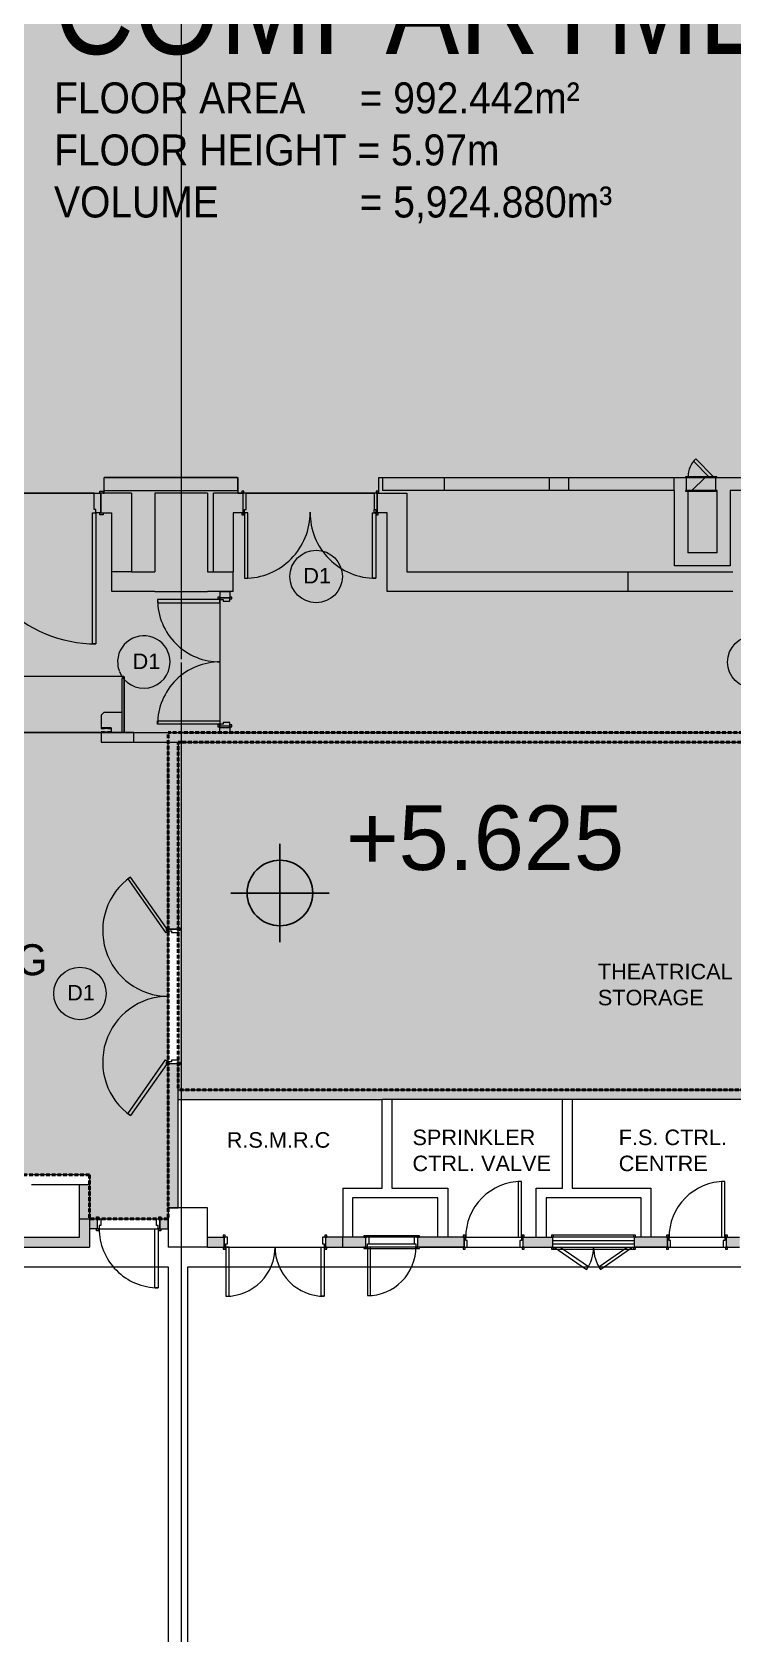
# Model space of a CAD drawing. Header units: millimetres. Extents: x 15878 to 679837, y -72324 to 391440.
# Drawn here: x 161420 to 172107, y -8043 to 16389 of the extents above; entities that cross this region are included whole.
import ezdxf

# ---------------------------------------------------------------- set-up
doc = ezdxf.new("R2010")
doc.units = ezdxf.units.MM
doc.linetypes.add('Demolished', pattern=[4.8, 3.2, -1.6])
doc.linetypes.add('Grid Line__1_200_', pattern=[10.5, 6, -1.5, 1.5, -1.5])
for name, color, linetype, lineweight in [('A-ANNO-NOTE', 131, 'Continuous', 25), ('A-DETL', 90, 'Continuous', 5), ('A-DETL-GENF', 92, 'Continuous', 5), ('A-DETL-THIN', 151, 'Continuous', 5), ('A-DOOR', 31, 'Continuous', 5), ('A-DOOR-FRAM', 31, 'Continuous', 5), ('A-FLOR', 192, 'Continuous', 5), ('A-WALL', 113, 'Continuous', 5), ('A-WALL-PATT', 111, 'Continuous', 18), ('G-ANNO-TEXT', 231, 'Continuous', 5), ('S-COLS', 52, 'Continuous', 5), ('S-GRID', 1, 'Continuous', 5)]:
    doc.layers.add(name, color=color, linetype=linetype, lineweight=lineweight)
doc.styles.add('Arial_1', font='arial.ttf', dxfattribs={"height": 983.532934})
doc.styles.add('Swis721 BT', font='swiss.ttf', dxfattribs={"width": 0.9, "height": 473.035439})
doc.styles.add('Swis721 BT_1', font='swiss.ttf', dxfattribs={"width": 0.85, "height": 1419.106317})
doc.styles.add('Swis721 BT_2', font='swiss.ttf', dxfattribs={"height": 236.51772})
pattern_1 = [(225, (171621.8, 9497.5), (1237.437, -1237.437), []), (225, (171621.8, 7622.5), (1237.437, -1237.437), [])]

# ---------------------------------------------------------------- blocks, each defined once
blk = doc.blocks.new('DLN-Double Door__X03_ - _M13_1500 x 2600 _WH_-16954903-G_F')
at = {"layer": 'A-DOOR', "color": 253}
for p, q in [((-700, -75), (-750, -75)), ((-750, -75), (-750, -825)), ((-700, -825), (-700, -75)), ((700, -75), (750, -75)), ((700, -825), (700, -75)), ((750, -75), (750, -825)), ((-750, -825), (-700, -825)), ((750, -825), (700, -825))]:
    blk.add_line(p, q, dxfattribs=at)
for centre, start, end in [((-750, -75), 270, 0.5), ((750, -75), 179.5, 270)]:
    blk.add_arc(centre, 750, start, end, dxfattribs=at)
at = {"layer": 'A-DOOR-FRAM', "color": 253}
for p, q in [((-760, 105), (-790, 105)), ((-790, 105), (-790, 75)), ((-790, 75), (-775, 75)), ((-775, 75), (-760, 75)), ((-725, 75), (-775, 75)), ((-775, 75), (-775, -75)), ((-760, 75), (-760, 105)), ((-725, -25), (-725, 75)), ((725, 75), (725, -25)), ((775, 75), (725, 75)), ((790, 105), (760, 105)), ((760, 105), (760, 75)), ((760, 75), (775, 75)), ((775, 75), (790, 75)), ((775, -75), (775, 75)), ((790, 75), (790, 105)), ((-775, -75), (-790, -75)), ((-790, -75), (-790, -105)), ((-790, -105), (-760, -105)), ((-760, -75), (-775, -75)), ((-775, -75), (-750, -75)), ((-760, -105), (-760, -75)), ((-750, -75), (-750, -25)), ((-750, -25), (-725, -25)), ((725, -25), (750, -25)), ((750, -25), (750, -75)), ((750, -75), (775, -75)), ((775, -75), (760, -75)), ((760, -75), (760, -105)), ((760, -105), (790, -105)), ((790, -75), (775, -75)), ((790, -105), (790, -75))]:
    blk.add_line(p, q, dxfattribs=at)
blk = doc.blocks.new('DLN-Double Door__X03_ - _M19_1900 x 2450 _WH_-16954910-G_F')
at = {"layer": 'A-DOOR', "color": 253}
for p, q in [((-900, -75), (-950, -75)), ((-950, -75), (-950, -1025)), ((-900, -1025), (-900, -75)), ((900, -75), (950, -75)), ((900, -1025), (900, -75)), ((950, -75), (950, -1025)), ((-950, -1025), (-900, -1025)), ((950, -1025), (900, -1025))]:
    blk.add_line(p, q, dxfattribs=at)
for centre, start, end in [((-950, -75), 270, 0.5), ((950, -75), 179.5, 270)]:
    blk.add_arc(centre, 950, start, end, dxfattribs=at)
at = {"layer": 'A-DOOR-FRAM', "color": 253}
for p, q in [((-960, 105), (-990, 105)), ((-990, 105), (-990, 75)), ((-990, 75), (-975, 75)), ((-975, 75), (-960, 75)), ((-925, 75), (-975, 75)), ((-975, 75), (-975, -75)), ((-960, 75), (-960, 105)), ((-925, -25), (-925, 75)), ((925, 75), (925, -25)), ((975, 75), (928, 75)), ((990, 105), (960, 105)), ((960, 105), (960, 75)), ((960, 75), (975, 75)), ((975, 75), (990, 75)), ((975, -75), (975, 75)), ((990, 75), (990, 105)), ((-975, -75), (-990, -75)), ((-990, -75), (-990, -105)), ((-990, -105), (-960, -105)), ((-960, -75), (-975, -75)), ((-975, -75), (-950, -75)), ((-960, -105), (-960, -75)), ((-950, -75), (-950, -25)), ((-950, -25), (-925, -25)), ((925, -25), (950, -25)), ((950, -25), (950, -75)), ((952, -75), (975, -75)), ((975, -75), (960, -75)), ((960, -75), (960, -105)), ((960, -105), (990, -105)), ((990, -75), (975, -75)), ((990, -105), (990, -75))]:
    blk.add_line(p, q, dxfattribs=at)
blk = doc.blocks.new('DLN-Single Door__X01_ - _M36_ 850 x 2450 _WH_-16935529-G_F')
at = {"layer": 'A-DOOR', "color": 253}
for p, q in [((-435, 105), (-465, 105)), ((-465, 105), (-465, 75)), ((-465, 75), (-450, 75)), ((-450, 75), (-435, 75)), ((-435, 75), (-435, 105)), ((465, 105), (435, 105)), ((435, 105), (435, 75)), ((435, 75), (450, 75)), ((450, 75), (465, 75)), ((465, 75), (465, 105)), ((-450, -75), (-465, -75)), ((-465, -75), (-465, -105)), ((-465, -105), (-435, -105)), ((-435, -75), (-450, -75)), ((-435, -105), (-435, -75)), ((-375, -75), (-425, -75)), ((-425, -75), (-425, -925)), ((-375, -925), (-375, -75)), ((450, -75), (435, -75)), ((435, -75), (435, -105)), ((435, -105), (465, -105)), ((465, -75), (450, -75)), ((465, -105), (465, -75)), ((-425, -925), (-375, -925))]:
    blk.add_line(p, q, dxfattribs=at)
blk.add_arc((-425, -75), 850, 270, 0.5, dxfattribs=at)
at = {"layer": 'A-DOOR-FRAM', "color": 253}
for p, q in [((-400, 75), (-450, 75)), ((-450, 75), (-450, -75)), ((-400, -25), (-400, 75)), ((400, 75), (400, -25)), ((450, 75), (400, 75)), ((450, -75), (450, 75)), ((-450, -75), (-425, -75)), ((-425, -75), (-425, -25)), ((-425, -25), (-400, -25)), ((400, -25), (425, -25)), ((425, -25), (425, -75)), ((425, -75), (450, -75))]:
    blk.add_line(p, q, dxfattribs=at)
blk = doc.blocks.new('DLN-Access Panel__AP12_ - _AP12_ 400 x 1100 _WH_-16942929-G_F')
at = {"layer": 'A-DOOR'}
h = blk.add_hatch(dxfattribs=at)
h.set_pattern_fill('FP_1987', color=253, style=0, pattern_type=2)
h.set_pattern_definition(pattern_1)
h.paths.add_polyline_path([(225, 100), (-225, 100), (-225, -100), (225, -100), (225, 91)], flags=0)
h = blk.add_hatch(dxfattribs=at)
h.set_pattern_fill('FP_1987', color=253, style=0, pattern_type=2)
h.set_pattern_definition(pattern_1)
h.paths.add_polyline_path([(240, -100), (-240, -100), (-240, -110), (240, -110)], flags=0)
at = {"layer": 'A-DOOR', "color": 253}
for p, q in [((-240, 100), (-240, 110)), ((205, 110), (-240, 110)), ((-240, 100), (205, 100)), ((240, 110), (205, 110)), ((205, 100), (240, 100)), ((240, 100), (240, 110)), ((-240, -110), (-240, -100)), ((240, -100), (-240, -100)), ((-240, -110), (240, -110)), ((-190, -110), (83, -383)), ((118, -347), (-119, -110)), ((240, -110), (240, -100)), ((83, -383), (118, -347))]:
    blk.add_line(p, q, dxfattribs=at)
blk.add_arc((-200, -100), 400, 315, 358.5193, dxfattribs=at)
at = {"layer": 'A-DOOR-FRAM', "color": 253}
for p, q in [((205, 100), (-225, 100)), ((-225, 100), (-225, -100)), ((225, 100), (205, 100)), ((225, 100), (225, -100)), ((-225, -100), (225, -100))]:
    blk.add_line(p, q, dxfattribs=at)
blk = doc.blocks.new('DLN-Double Door__X03_ - _M18_2000 x 2450 _WH_-16954924-G_F')
at = {"layer": 'A-DOOR', "color": 253}
for p, q in [((-950, -150), (-1000, -150)), ((-1000, -150), (-1000, -1150)), ((-950, -1150), (-950, -150)), ((950, -150), (1000, -150)), ((950, -1150), (950, -150)), ((1000, -150), (1000, -1150)), ((-1000, -1150), (-950, -1150)), ((1000, -1150), (950, -1150))]:
    blk.add_line(p, q, dxfattribs=at)
for centre, start, end in [((-1000, -150), 270, 0.5), ((1000, -150), 179.5, 270)]:
    blk.add_arc(centre, 1000, start, end, dxfattribs=at)
at = {"layer": 'A-DOOR-FRAM', "color": 253}
for p, q in [((-1010, 180), (-1040, 180)), ((-1040, 180), (-1040, 150)), ((-1040, 150), (-1025, 150)), ((-1025, 150), (-1010, 150)), ((-975, 150), (-1025, 150)), ((-1025, 150), (-1025, -150)), ((-1010, 150), (-1010, 180)), ((-975, -100), (-975, 150)), ((975, 150), (975, -100)), ((1025, 150), (975, 150)), ((1040, 180), (1010, 180)), ((1010, 180), (1010, 150)), ((1010, 150), (1025, 150)), ((1025, 150), (1040, 150)), ((1025, -150), (1025, 150)), ((1040, 150), (1040, 180)), ((-1025, -150), (-1040, -150)), ((-1040, -150), (-1040, -180)), ((-1040, -180), (-1010, -180)), ((-1010, -150), (-1025, -150)), ((-1025, -150), (-1000, -150)), ((-1010, -180), (-1010, -150)), ((-1000, -150), (-1000, -100)), ((-1000, -100), (-975, -100)), ((975, -100), (1000, -100)), ((1000, -100), (1000, -150)), ((1000, -150), (1025, -150)), ((1025, -150), (1010, -150)), ((1010, -150), (1010, -180)), ((1010, -180), (1040, -180)), ((1040, -150), (1025, -150)), ((1040, -180), (1040, -150))]:
    blk.add_line(p, q, dxfattribs=at)
blk = doc.blocks.new('S_S_ Roller Shutter _7000mm rw_ - 4500mm RW-16026256-G_F')
at = {"layer": 'A-DOOR', "color": 253}
for p, q in [((-2350, -930), (-2350, -75)), ((-2315, -75), (-2350, -75)), ((-2315, -75), (-2350, -75)), ((-2350, -75), (-2350, -895)), ((-2150, -75), (-2315, -75)), ((-2315, -895), (-2315, -75)), ((-2150, -145), (-2150, -75)), ((-2150, -75), (-2150, -83)), ((-2000, -75), (-2150, -75)), ((-2150, -83), (-2100, -83)), ((-2150, -135), (-2150, -145)), ((-2100, -135), (-2150, -135)), ((-2000, -145), (-2150, -145)), ((-2150, -145), (-2000, -145)), ((-2100, -83), (-2100, -80)), ((-2100, -80), (-2050, -80)), ((-2100, -138), (-2100, -135)), ((-2050, -138), (-2100, -138)), ((-2050, -80), (-2050, -83)), ((-2050, -83), (-2000, -83)), ((-2000, -135), (-2050, -135)), ((-2050, -135), (-2050, -138)), ((-2000, -83), (-2000, -75)), ((-2000, -145), (-2000, -135)), ((-2000, -340), (-2000, -145)), ((2150, -75), (2000, -75)), ((2000, -75), (2000, -83)), ((2000, -83), (2050, -83)), ((2050, -135), (2000, -135)), ((2000, -135), (2000, -145)), ((2150, -145), (2000, -145)), ((2000, -145), (2000, -340)), ((2000, -145), (2150, -145)), ((2050, -83), (2050, -80)), ((2050, -80), (2100, -80)), ((2050, -138), (2050, -135)), ((2100, -138), (2050, -138)), ((2100, -80), (2100, -83)), ((2100, -83), (2150, -83)), ((2150, -135), (2100, -135)), ((2100, -135), (2100, -138)), ((2315, -75), (2150, -75)), ((2150, -75), (2150, -145)), ((2150, -83), (2150, -75)), ((2150, -145), (2150, -135)), ((2350, -75), (2315, -75)), ((2350, -75), (2315, -75)), ((2315, -75), (2315, -895)), ((2350, -930), (2350, -75)), ((2350, -895), (2350, -75)), ((-2315, -380), (-2040, -380)), ((-2040, -380), (-2000, -340)), ((2000, -340), (2040, -380)), ((2040, -380), (2315, -380)), ((-2350, -895), (-2315, -895)), ((-2344, -930), (2350, -930)), ((2315, -895), (2350, -895))]:
    blk.add_line(p, q, dxfattribs=at)
blk = doc.blocks.new('DLN-Single Door__X01_ - _M03_ 900 x 2450 _WH_-18265741-G_F')
at = {"layer": 'A-DOOR', "color": 253}
for p, q in [((-450, 975), (-400, 975)), ((-450, 75), (-450, 975)), ((-400, 975), (-400, 75)), ((-490, 105), (-460, 105)), ((-490, 75), (-490, 105)), ((-475, 75), (-490, 75)), ((-460, 75), (-475, 75)), ((-460, 105), (-460, 75)), ((-400, 75), (-450, 75)), ((460, 75), (460, 105)), ((460, 105), (490, 105)), ((475, 75), (460, 75)), ((490, 75), (475, 75)), ((490, 105), (490, 75)), ((-490, -75), (-475, -75)), ((-490, -105), (-490, -75)), ((-460, -105), (-490, -105)), ((-475, -75), (-460, -75)), ((-460, -75), (-460, -105)), ((460, -105), (460, -75)), ((460, -75), (475, -75)), ((490, -105), (460, -105)), ((475, -75), (490, -75)), ((490, -75), (490, -105))]:
    blk.add_line(p, q, dxfattribs=at)
blk.add_arc((-450, 75), 900, 359.5, 90, dxfattribs=at)
at = {"layer": 'A-DOOR-FRAM', "color": 253}
for p, q in [((-475, 75), (-450, 75)), ((-475, -75), (-475, 75)), ((-450, 75), (-450, 25)), ((-450, 25), (-425, 25)), ((-425, 25), (-425, -75)), ((425, 25), (450, 25)), ((425, -75), (425, 25)), ((450, 75), (475, 75)), ((450, 25), (450, 75)), ((475, 75), (475, -75)), ((-425, -75), (-475, -75)), ((475, -75), (425, -75))]:
    blk.add_line(p, q, dxfattribs=at)
blk = doc.blocks.new('DLN-Access Panel__AP06__ - _AP06_ 800 x 2325 _WH_-16253387-G_F')
at = {"layer": 'A-DOOR', "color": 253}
for p, q in [((-385, 95), (-425, 95)), ((-425, 95), (-425, 75)), ((-425, 75), (-400, 75)), ((-400, 75), (-385, 75)), ((-385, 75), (-385, 95)), ((385, 95), (-385, 95)), ((385, 95), (385, 75)), ((425, 95), (385, 95)), ((385, 75), (400, 75)), ((400, 75), (425, 75)), ((425, 75), (425, 95)), ((-400, -75), (-425, -75)), ((-425, -75), (-425, -95)), ((-425, -95), (-385, -95)), ((-385, -75), (-400, -75)), ((-385, -95), (-385, -75)), ((-385, -95), (385, -95)), ((-320, -75), (-370, -75)), ((-370, -75), (-370, -815)), ((-320, -815), (-320, -75)), ((385, -75), (385, -95)), ((400, -75), (385, -75)), ((385, -95), (425, -95)), ((425, -75), (400, -75)), ((425, -95), (425, -75)), ((-370, -815), (-320, -815))]:
    blk.add_line(p, q, dxfattribs=at)
blk.add_arc((-370, -75), 740, 270, 0.5, dxfattribs=at)
at = {"layer": 'A-DOOR-FRAM', "color": 253}
for p, q in [((-345, 75), (-400, 75)), ((-400, 75), (-400, -75)), ((-345, -25), (-345, 75)), ((345, 75), (-345, 75)), ((345, 75), (345, -25)), ((400, 75), (345, 75)), ((400, -75), (400, 75)), ((-400, -75), (-370, -75)), ((-370, -75), (-370, -25)), ((-370, -25), (-345, -25)), ((370, -75), (-370, -75)), ((-345, -25), (345, -25)), ((345, -25), (370, -25)), ((370, -25), (370, -75)), ((370, -75), (400, -75))]:
    blk.add_line(p, q, dxfattribs=at)
blk = doc.blocks.new('DLN-Double Door-AP - _AP14_ 1200 x 2300 _WH_-14685462-G_F')
at = {"layer": 'A-DOOR', "color": 253}
for p, q in [((625, 75), (-625, 75)), ((-625, 75), (-625, 25)), ((-625, 25), (-625, -25)), ((-625, 25), (625, 25)), ((625, 25), (625, 75)), ((625, -25), (625, 25)), ((-625, -25), (-625, -75)), ((-625, -25), (625, -25)), ((-625, -75), (625, -75)), ((-600, -75), (-109, -419)), ((-80, -378), (-513, -75)), ((80, -378), (513, -75)), ((600, -75), (109, -419)), ((625, -75), (625, -25)), ((-109, -419), (-80, -378)), ((109, -419), (80, -378))]:
    blk.add_line(p, q, dxfattribs=at)
for centre, start, end in [((-600, -75), 325, 359.9926), ((600, -75), 180.0074, 215)]:
    blk.add_arc(centre, 600, start, end, dxfattribs=at)
at = {"layer": 'A-DOOR-FRAM', "color": 253}
for p, q in [((-610, 105), (-640, 105)), ((-640, 105), (-640, 75)), ((-640, 75), (-627, 75)), ((-610, 75), (-610, 105)), ((610, 105), (-610, 105)), ((610, 105), (610, 75)), ((640, 105), (610, 105)), ((625, 75), (640, 75)), ((640, 75), (640, 105)), ((-627, -75), (-640, -75)), ((-640, -75), (-640, -105)), ((-640, -105), (-610, -105)), ((-610, -105), (-610, -75)), ((-610, -105), (610, -105)), ((610, -75), (610, -105)), ((610, -105), (640, -105)), ((640, -75), (625, -75)), ((640, -105), (640, -75))]:
    blk.add_line(p, q, dxfattribs=at)
blk = doc.blocks.new('DLN-Double Door__X03_ - _M47_2000 x 2450 _WH_-16954907-G_F')
at = {"layer": 'A-DOOR', "color": 253}
for p, q in [((-1040, -103), (-1819, -649)), ((-1790, -690), (-971, -116)), ((-1000, -75), (-1010, -82)), ((-971, -116), (-1000, -75)), ((971, -116), (1000, -75)), ((1790, -690), (971, -116)), ((1000, -75), (1010, -82)), ((1040, -103), (1819, -649)), ((-1819, -649), (-1790, -690)), ((1819, -649), (1790, -690))]:
    blk.add_line(p, q, dxfattribs=at)
for centre, start, end in [((-1000, -75), 215, 359.9939), ((1000, -75), 179.5, 180.0061), ((-1000, -75), 359.9939, 0.5), ((1000, -75), 180.0061, 325)]:
    blk.add_arc(centre, 1000, start, end, dxfattribs=at)
at = {"layer": 'A-DOOR-FRAM', "color": 21}
for p, q in [((-1010, 105), (-1040, 105)), ((-1040, 105), (-1040, 75)), ((-1010, 75), (-1010, 105)), ((1040, 105), (1010, 105)), ((1010, 105), (1010, 75)), ((1040, 75), (1040, 105))]:
    blk.add_line(p, q, dxfattribs=at)
at = {"layer": 'A-DOOR-FRAM', "color": 253}
for p, q in [((-1040, 75), (-1025, 75)), ((-1025, 75), (-1010, 75)), ((-975, 75), (-1025, 75)), ((-1025, 75), (-1025, -75)), ((-975, -25), (-975, 75)), ((975, 75), (975, -25)), ((1025, 75), (975, 75)), ((1010, 75), (1025, 75)), ((1025, -75), (1025, 75)), ((1029, 75), (1040, 75)), ((-1025, -75), (-1040, -75)), ((-1040, -75), (-1040, -105)), ((-1040, -105), (-1010, -105)), ((-1010, -75), (-1025, -75)), ((-1025, -75), (-1000, -75)), ((-1010, -105), (-1010, -75)), ((-1000, -75), (-1000, -25)), ((-1000, -25), (-975, -25)), ((975, -25), (1000, -25)), ((1000, -25), (1000, -75)), ((1000, -75), (1025, -75)), ((1025, -75), (1010, -75)), ((1010, -75), (1010, -105)), ((1010, -105), (1040, -105)), ((1040, -75), (1029, -75)), ((1040, -105), (1040, -75))]:
    blk.add_line(p, q, dxfattribs=at)
blk = doc.blocks.new('DLN-Double Door__M22_ - _M22_4000 x 4000 _WH_-13614099-G_F')
at = {"layer": 'A-DOOR', "color": 253}
for p, q in [((-2000, 2150), (-1950, 2150)), ((-2000, 150), (-2000, 2150)), ((-1950, 2150), (-1950, 150)), ((1950, 2150), (1950, 150)), ((2000, 2150), (1950, 2150)), ((2000, 150), (2000, 2150)), ((-1950, 150), (-2000, 150)), ((1950, 150), (2000, 150))]:
    blk.add_line(p, q, dxfattribs=at)
for centre, start, end in [((-2000, 150), 359.5, 90), ((2000, 150), 90, 180.5)]:
    blk.add_arc(centre, 2000, start, end, dxfattribs=at)
at = {"layer": 'A-DOOR-FRAM', "color": 253}
for p, q in [((-2110, 180), (-2060, 180)), ((-2110, 150), (-2110, 180)), ((-2075, 150), (-2110, 150)), ((-2060, 150), (-2075, 150)), ((-2075, 150), (-2000, 150)), ((-2075, -150), (-2075, 150)), ((-2060, 180), (-2060, 150)), ((-2000, 150), (-2000, 100)), ((-2000, 100), (-1975, 100)), ((-1975, 100), (-1975, -150)), ((1975, 100), (2000, 100)), ((1975, -150), (1975, 100)), ((2000, 150), (2075, 150)), ((2000, 100), (2000, 150)), ((2060, 150), (2060, 180)), ((2060, 180), (2110, 180)), ((2075, 150), (2060, 150)), ((2110, 150), (2075, 150)), ((2075, 150), (2075, -150)), ((2110, 180), (2110, 150)), ((-2110, -150), (-2075, -150)), ((-2110, -180), (-2110, -150)), ((-2060, -180), (-2110, -180)), ((-2075, -150), (-2060, -150)), ((-1975, -150), (-2075, -150)), ((-2060, -150), (-2060, -180)), ((2075, -150), (1975, -150)), ((2060, -180), (2060, -150)), ((2060, -150), (2075, -150)), ((2110, -180), (2060, -180)), ((2075, -150), (2110, -150)), ((2110, -150), (2110, -180))]:
    blk.add_line(p, q, dxfattribs=at)
blk = doc.blocks.new('DLN_Slab Level Mark - SSL-2mm_Type 2-2670448-G_F')
at = {"layer": 'A-ANNO-NOTE'}
for p, q in [((0, 1.5), (0, -1.5)), ((-1.5, 0), (1.5, 0))]:
    blk.add_line(p, q, dxfattribs=at)
blk.add_circle((0, 0), 1, dxfattribs=at)

msp = doc.modelspace()

# ---------------------------------------------------------------- hatches: boundary and pattern name
at = {"layer": 'A-DETL-GENF', "transparency": 33554585}
msp.add_hatch(color=253, dxfattribs=at).paths.add_polyline_path([(162731.8, -1712.5), (163496.8, -1712.5), (163496.8, 5707.5), (179169.3, 5707.5), (179169.3, 8157.5), (180919.3, 8157.5), (180919.3, 9357.5), (181719.3, 9357.5), (181719.3, 8157.5), (189381.8, 8157.5), (189381.8, 12397.5), (190581.8, 12397.5), (190581.8, 15624.2), (189381.8, 15624.2), (189381.8, 16424.2), (190581.8, 16424.2), (190581.8, 23040.8), (189381.8, 23040.8), (189381.8, 23840.8), (190581.8, 23840.8), (190581.8, 27067.5), (189381.8, 27067.5), (189381.8, 31307.5), (181719.3, 31307.5), (181719.3, 30107.5), (180919.3, 30107.5), (180919.3, 31307.5), (177206.8, 31307.5), (177206.8, 29867.5), (176706.8, 29867.5), (176706.8, 30167.5), (176906.8, 30167.5), (176906.8, 31307.5), (174481.8, 31307.5), (174481.8, 30167.5), (174681.8, 30167.5), (174681.8, 29867.5), (174181.8, 29867.5), (174181.8, 31307.5), (172906.8, 31307.5), (172906.8, 30107.5), (172106.8, 30107.5), (172106.8, 31307.5), (166831.8, 31307.5), (166831.8, 34107.5), (160381.8, 34107.5), (160381.8, 35207.5), (158631.8, 35207.5), (158631.8, 34107.5), (153831.8, 34107.5), (153831.8, 35207.5), (151981.8, 35207.5), (151981.8, 31607.5), (156231.8, 31607.5), (156231.8, 31307.5), (155631.8, 31307.5), (155631.8, 30107.5), (154431.8, 30107.5), (154431.8, 23840.8), (155631.8, 23840.8), (155631.8, 23040.8), (154431.8, 23040.8), (154431.8, 16424.2), (155631.8, 16424.2), (155631.8, 15624.2), (154431.8, 15624.2), (154431.8, 7857.5), (154131.8, 7857.5), (154131.8, 9207.5), (151981.8, 9207.5), (151981.8, 3557.5), (152701.3, 3557.5), (158894.3, -1265.4), (158986.5, -1147), (159376, -1450.4), (159693.6, -1042.5), (162294.3, -1042.5), (162294.3, -1712.5)], flags=0)
h = msp.add_hatch(color=21, dxfattribs=at)
h.paths.add_polyline_path([(180944.2, -1992.5), (181019.3, -1992.5), (181019.3, -467.5), (184631.8, -467.5), (184631.8, 5707.5), (205731.8, 5707.5), (205731.8, 15947.5), (202831.8, 15947.5), (202831.8, 15724.2), (202231.8, 15724.2), (202231.8, 15947.5), (193031.8, 15947.5), (193031.8, 30457.5), (190881.8, 30457.5), (190878.2, 29767.5), (189681.8, 29767.5), (189681.8, 27367.5), (190881.8, 27367.5), (190878.2, 12097.5), (189681.8, 12097.5), (189681.8, 9697.5), (190881.8, 9697.5), (190878.2, 7857.5), (179319.3, 7857.5), (179319.3, 5557.5), (163646.8, 5557.5), (163646.8, 257.5), (172806.8, 257.5), (172806.8, -1342.5), (177606.8, -1342.5), (177606.8, -892.5), (179106.8, -892.5), (179106.8, -1992.5)], flags=0)
h.paths.add_polyline_path([(202831.8, 7857.5), (202231.8, 7857.5), (202231.8, 8457.5), (202831.8, 8457.5)], flags=0)
at = {"layer": 'A-WALL-PATT', "transparency": 33554432}
h = msp.add_hatch(color=53, dxfattribs=at)
h.paths.add_polyline_path([(162731.8, 9057.5), (162934.3, 9057.5), (162934.3, 9357.5), (162469.1, 9357.5), (162469.1, 9057.5), (162634.3, 9057.5)], flags=0)
h.paths.add_polyline_path([(158064.8, 9057.5), (158319.1, 9057.5), (158319.1, 9357.5), (158064.8, 9357.5)], flags=0)
for points in [[(164484.3, 8157.5), (164484.3, 9357.5), (164184.3, 9357.5), (164184.3, 8157.5), (164387.4, 8157.5)], [(167134.3, 8157.5), (167134.3, 9357.5), (166834.3, 9357.5), (166834.3, 8157.5)], [(162731.8, 8157.5), (162934.3, 8157.5), (162934.3, 9057.5), (162634.3, 9057.5), (162634.3, 8157.5)], [(166834.3, 7857.5), (170506.8, 7857.5), (170506.8, 8157.5), (166834.3, 8157.5)], [(166906.8, 107.5), (166906.8, 257.5), (163646.8, 257.5), (163646.8, 107.5), (166756.8, 107.5)], [(172806.8, 107.5), (172806.8, 257.5), (166906.8, 257.5), (166906.8, 107.5), (172665.8, 107.5)], [(162294.3, -1992.5), (162294.3, -1192.5), (162144.3, -1192.5), (162144.3, -1992.5)], [(162294.3, -2142.5), (162294.3, -1992.5), (159494.3, -1992.5), (159494.3, -2142.5), (161903.9, -2142.5)]]:
    msp.add_hatch(color=53, dxfattribs=at).paths.add_polyline_path(points, flags=0)
h = msp.add_hatch(color=53, dxfattribs=at)
h.paths.add_polyline_path([(164484.3, 9057.5), (164634.3, 9057.5), (164634.3, 9357.5), (164484.3, 9357.5)], flags=0)
h.paths.add_polyline_path([(166834.3, 9057.5), (166834.3, 9357.5), (166684.3, 9357.5), (166684.3, 9057.5)], flags=0)
at = {"layer": 'A-WALL-PATT'}
for points in [[(162731.8, 7857.5), (163294.3, 7857.5), (163294.3, 8157.5), (162634.3, 8157.5), (162634.3, 7857.5)], [(164387.4, 7857.5), (164484.3, 7857.5), (164484.3, 8157.5), (164094.3, 8157.5), (164094.3, 7857.5), (164255.5, 7857.5)], [(171010.1, 7857.5), (172106.8, 7857.5), (172106.8, 8157.5), (170506.8, 8157.5), (170506.8, 7857.5)]]:
    msp.add_hatch(color=53, dxfattribs=at).paths.add_polyline_path(points, flags=0)
at = {"layer": 'A-WALL-PATT', "transparency": 33554432}
h = msp.add_hatch(color=53, dxfattribs=at)
h.paths.add_polyline_path([(164284.3, 5707.5), (164434.3, 5707.5), (164434.3, 5807.5), (164284.3, 5807.5)], flags=0)
h.paths.add_polyline_path([(164434.3, 7757.5), (164434.3, 7857.5), (164284.3, 7857.5), (164284.3, 7757.5), (164387.4, 7757.5)], flags=0)
h = msp.add_hatch(color=53, dxfattribs=at)
h.paths.add_polyline_path([(164387.4, 5557.5), (175156.8, 5557.5), (175156.8, 5707.5), (162474.3, 5707.5), (162474.3, 5557.5), (163646.8, 5557.5)], flags=0)
h.paths.add_polyline_path([(158124.3, 5557.5), (158474.3, 5557.5), (158474.3, 5707.5), (158019.8, 5707.5), (158019.8, 5557.5)], flags=0)
h.paths.add_polyline_path([(180944.2, 5557.5), (183146.8, 5557.5), (183146.8, 5707.5), (177206.8, 5707.5), (177206.8, 5557.5), (179319.3, 5557.5)], flags=0)
h.paths.add_polyline_path([(187566.8, 5557.5), (191926.8, 5557.5), (191926.8, 5707.5), (184596.8, 5706.5), (184596.8, 5557.5), (185911.2, 5557.5)], flags=0)
h.paths.add_polyline_path([(192981.8, 5557.5), (192981.8, 5632.5), (193031.8, 5632.5), (193031.8, 5707.5), (192876.8, 5707.5), (192876.8, 5557.5)], flags=0)
h = msp.add_hatch(color=53, dxfattribs=at)
h.paths.add_polyline_path([(163496.8, -1542.5), (163646.8, -1542.5), (163646.8, 657.5), (163496.8, 653.2), (163496.8, -1042.5)], flags=0)
h.paths.add_polyline_path([(163646.8, 2707.5), (163646.8, 5557.5), (163496.8, 5557.5), (163496.8, 2707.5)], flags=0)
h = msp.add_hatch(color=53, dxfattribs=at)
h.paths.add_polyline_path([(163494.3, -1862.5), (163494.3, -1712.5), (163369.3, -1712.5), (163369.3, -1862.5)], flags=0)
h.paths.add_polyline_path([(162419.3, -1862.5), (162419.3, -1712.5), (162294.3, -1712.5), (162294.3, -1862.5)], flags=0)
h = msp.add_hatch(color=53, dxfattribs=at)
h.paths.add_polyline_path([(165900.8, -2142.5), (166157.3, -2142.5), (166157.3, -1992.5), (165900.8, -1992.5)], flags=0)
h.paths.add_polyline_path([(164094.3, -2142.5), (164350.8, -2142.5), (164350.8, -1992.5), (164094.3, -1992.5)], flags=0)
h = msp.add_hatch(color=53, dxfattribs=at)
h.paths.add_polyline_path([(166157.3, -2142.5), (166502.6, -2142.5), (166502.6, -1992.5), (166157.3, -1992.5)], flags=0)
h.paths.add_polyline_path([(168006.8, -2142.5), (168006.8, -1992.5), (167302.6, -1992.5), (167302.6, -2142.5), (167698.8, -2142.5)], flags=0)
h.paths.add_polyline_path([(171106.8, -2142.5), (171106.8, -1992.5), (170606.8, -1992.5), (170606.8, -2142.5), (171010.1, -2142.5)], flags=0)
h.paths.add_polyline_path([(172206.8, -2142.5), (172206.8, -1992.5), (172006.8, -1992.5), (172006.8, -2142.5)], flags=0)
h.paths.add_polyline_path([(168906.8, -2142.5), (169356.8, -2142.5), (169354.5, -1992.5), (168906.8, -1992.5)], flags=0)
at = {"layer": 'S-COLS'}
msp.add_hatch(color=53, dxfattribs=at).paths.add_polyline_path([(164094.3, 7857.5), (164094.3, 9357.5), (163294.3, 9357.5), (163294.3, 7857.5), (163496.8, 7857.5)], flags=0)

# ---------------------------------------------------------------- linework, layer by layer
at = {"layer": 'A-DETL', "linetype": 'Demolished', "lineweight": 50}
for p, q in [((163496.8, -1712.5), (163496.8, 5707.5)), ((163496.8, 5707.5), (179169.3, 5707.5)), ((179319.3, 5557.5), (163646.8, 5557.5)), ((163646.8, 5557.5), (163646.8, 257.5)), ((163646.8, 257.5), (172806.8, 257.5)), ((159693.6, -1042.5), (162294.3, -1042.5)), ((162294.3, -1042.5), (162294.3, -1712.5)), ((162294.3, -1712.5), (163496.8, -1712.5))]:
    msp.add_line(p, q, dxfattribs=at)
at = {"layer": 'A-DETL-THIN'}
for centre in [(165751.4, 8085.5), (172424.5, 6780.5), (162150.5, 1726)]:
    msp.add_circle(centre, 400, dxfattribs=at)
for start, end in [(0, 184.43955), (184.72558, 200.63731), (201.25781, 360)]:
    msp.add_arc((163124.5, 6780.5), 400, start, end, dxfattribs=at)
at = {"layer": 'A-FLOR'}
for p, q in [((162519.1, 9357.5), (162519.1, 9597.5)), ((162519.1, 9597.5), (164554.3, 9597.5)), ((164559.3, 9597.5), (164559.3, 9357.5)), ((166709.3, 9357.5), (166709.3, 9597.5)), ((166709.3, 9597.5), (166764.3, 9597.5)), ((158419.1, 9357.5), (162369.1, 9357.5)), ((162369.1, 9357.5), (158419.1, 9357.5)), ((162469.1, 9057.5), (162469.1, 9357.5)), ((162504.1, 9357.5), (162519.1, 9357.5)), ((164559.3, 9357.5), (164619.3, 9357.5)), ((164634.3, 9357.5), (164634.3, 9057.5)), ((164684.3, 9357.5), (166634.3, 9357.5)), ((166634.3, 9357.5), (164684.3, 9357.5)), ((166699.3, 9357.5), (166709.3, 9357.5)), ((162634.3, 8157.5), (162634.3, 9057.5)), ((164619.3, 9057.5), (164484.3, 9057.5)), ((166634.3, 9057.5), (166634.3, 9107.5)), ((166659.3, 9057.5), (166634.3, 9057.5)), ((166834.3, 9057.5), (166699.3, 9057.5)), ((164434.3, 7857.5), (164434.3, 7772.5)), ((170506.8, 7857.5), (166834.3, 7857.5)), ((164284.3, 7732.5), (164284.3, 5832.5)), ((156231.8, 5707.5), (164284.3, 5707.5)), ((162974.3, 5707.5), (158474.3, 5707.5)), ((162974.3, 5557.5), (162974.3, 5707.5)), ((164284.3, 5782.5), (164434.3, 5782.5)), ((164434.3, 5782.5), (164434.3, 5707.5)), ((164434.3, 5707.5), (173856.8, 5707.5)), ((163496.8, 2722.5), (163496.8, 5557.5)), ((163646.8, 5557.5), (163646.8, 2722.5)), ((163496.8, 682.5), (163496.8, 2682.5)), ((163496.8, -1542.5), (163496.8, 653.2)), ((163646.8, -1542.5), (163646.8, 107.5)), ((163646.8, 107.5), (166756.8, 107.5)), ((169506.8, 107.5), (166906.8, 107.5)), ((172656.8, 107.5), (169656.8, 107.5)), ((166157.3, -1242.5), (166157.3, -1992.5)), ((162144.3, -1992.5), (162144.3, -1712.5)), ((162144.3, -1712.5), (162404.3, -1712.5)), ((162444.3, -1862.5), (163344.3, -1862.5)), ((162469.3, -1712.5), (163319.3, -1712.5)), ((163384.3, -1712.5), (163494.3, -1712.5)), ((159494.3, -2142.5), (162294.3, -2142.5)), ((164094.3, -1992.5), (164335.8, -1992.5)), ((164375.8, -2142.5), (165875.8, -2142.5)), ((166157.3, -2142.5), (166477.6, -2142.5)), ((167327.6, -2142.5), (167991.8, -2142.5)), ((168021.8, -1992.5), (168891.8, -1992.5)), ((168056.8, -2142.5), (168856.8, -2142.5)), ((168921.8, -2142.5), (169341.8, -2142.5)), ((170621.8, -2142.5), (171091.8, -2142.5)), ((171131.8, -1992.5), (171981.8, -1992.5)), ((171156.8, -2142.5), (171956.8, -2142.5)), ((172021.8, -1992.5), (172206.8, -1992.5)), ((172021.8, -2142.5), (172206.8, -2142.5)), ((161246.2, -2442.5), (163496.8, -2442.5)), ((163496.8, -2442.5), (163496.8, -9844.4)), ((163796.8, -9658.9), (163796.8, -2442.5)), ((163796.8, -2442.5), (180719.3, -2442.5))]:
    msp.add_line(p, q, dxfattribs=at)
at = {"layer": 'A-WALL', "color": 253}
for p, q in [((164554.3, 9597.5), (162519.1, 9597.5)), ((164554.3, 9597.5), (164554.3, 9397.5)), ((166764.3, 9597.5), (175081.8, 9597.5)), ((166764.3, 9597.5), (166764.3, 9397.5)), ((167706.8, 9397.5), (167706.8, 9597.5)), ((169306.8, 9597.5), (169306.8, 9397.5)), ((169606.8, 9397.5), (169606.8, 9597.5)), ((171206.8, 9597.5), (171206.8, 9397.9)), ((171396.8, 9397.5), (171396.8, 9597.5)), ((171846.8, 9397.5), (171846.8, 9597.5)), ((162934.3, 9357.5), (162469.1, 9357.5)), ((162519.1, 9397.5), (164554.3, 9397.5)), ((162934.3, 9357.5), (162934.3, 8157.5)), ((164634.3, 9357.5), (164184.3, 9357.5)), ((164184.3, 8157.5), (164184.3, 9357.5)), ((164634.3, 9357.5), (164634.3, 9057.5)), ((166684.3, 9357.5), (167134.3, 9357.5)), ((166684.3, 9357.5), (166684.3, 9057.5)), ((171216.8, 9397.5), (166764.3, 9397.5)), ((167134.3, 9357.5), (167134.3, 8157.5)), ((171216.8, 8247.5), (171216.8, 9397.5)), ((171866.8, 9397.5), (171396.8, 9397.5)), ((171416.8, 9397.5), (171416.8, 8447.5)), ((171866.8, 8447.5), (171866.8, 9397.5)), ((175081.8, 9397.5), (172066.8, 9397.5)), ((172066.8, 9397.5), (172066.8, 8247.5)), ((162469.1, 9057.5), (162634.3, 9057.5)), ((164484.3, 9057.5), (164484.3, 8157.5)), ((164619.3, 9057.5), (164634.3, 9057.5)), ((166699.3, 9057.5), (166684.3, 9057.5)), ((166834.3, 7857.5), (166834.3, 9057.5)), ((171866.8, 8447.5), (171416.8, 8447.5)), ((162934.3, 8157.5), (162634.3, 8157.5)), ((167134.3, 8157.5), (170506.8, 8157.5)), ((172066.8, 8247.5), (171216.8, 8247.5)), ((164284.3, 7857.5), (164284.3, 7757.5)), ((164284.3, 7857.5), (164434.3, 7857.5)), ((164284.3, 7757.5), (164434.3, 7757.5)), ((164434.3, 7772.5), (164434.3, 7757.5)), ((162474.3, 5707.5), (162474.3, 5557.5)), ((162974.3, 5707.5), (164434.3, 5707.5)), ((164284.3, 5707.5), (164284.3, 5807.5)), ((164284.3, 5807.5), (164434.3, 5807.5)), ((164434.3, 5782.5), (164434.3, 5807.5)), ((163496.8, 2722.5), (163496.8, 2707.5)), ((163496.8, 2707.5), (163646.8, 2707.5)), ((163496.8, 653.2), (163496.8, 657.5)), ((163496.8, 657.5), (163646.8, 657.5)), ((163646.8, 107.5), (163646.8, 657.5)), ((166756.8, -1242.5), (166756.8, 107.5)), ((166906.8, 107.5), (166756.8, 107.5)), ((166906.8, 107.5), (166906.8, -1242.5)), ((169656.8, 107.5), (169506.8, 107.5)), ((169506.8, -1242.5), (169506.8, 107.5)), ((169656.8, 107.5), (169656.8, -1242.5)), ((162294.3, -1042.5), (161409.3, -1042.5)), ((162294.3, -1192.5), (161409.3, -1192.5)), ((162144.3, -1712.5), (162144.3, -1192.5)), ((162294.3, -1042.5), (162294.3, -2142.5)), ((166157.3, -1242.5), (166756.8, -1242.5)), ((167607.3, -1392.5), (166307.3, -1392.5)), ((166307.3, -1392.5), (166307.3, -1992.5)), ((166906.8, -1242.5), (167757.3, -1242.5)), ((167607.3, -1992.5), (167607.3, -1392.5)), ((167757.3, -1242.5), (167757.3, -1992.5)), ((169106.8, -1242.5), (169506.8, -1242.5)), ((169106.8, -1992.5), (169106.8, -1242.5)), ((170706.8, -1392.5), (169256.8, -1392.5)), ((169256.8, -1392.5), (169256.8, -1992.5)), ((169656.8, -1242.5), (170856.8, -1242.5)), ((170706.8, -1992.5), (170706.8, -1392.5)), ((170856.8, -1242.5), (170856.8, -1992.5)), ((163496.8, -1542.5), (163646.8, -1542.5)), ((162419.3, -1862.5), (162294.3, -1862.5)), ((162419.3, -1712.5), (162404.3, -1712.5)), ((162419.3, -1862.5), (162419.3, -1712.5)), ((163369.3, -1862.5), (163369.3, -1712.5)), ((163369.3, -1712.5), (163384.3, -1712.5)), ((163369.3, -1862.5), (163494.3, -1862.5)), ((163494.3, -1862.5), (163494.3, -1712.5)), ((159494.3, -1992.5), (162144.3, -1992.5)), ((164094.3, -2142.5), (164094.3, -1992.5)), ((164094.3, -2142.5), (164350.8, -2142.5)), ((164350.8, -1992.5), (164335.8, -1992.5)), ((164350.8, -2142.5), (164350.8, -1992.5)), ((165900.8, -2142.5), (165900.8, -1992.5)), ((166502.6, -1992.5), (165900.8, -1992.5)), ((165900.8, -2142.5), (166502.6, -2142.5)), ((166157.3, -2142.5), (166157.3, -1992.5)), ((166502.6, -1992.5), (166502.6, -2142.5)), ((167302.6, -2142.5), (167302.6, -1992.5)), ((168006.8, -1992.5), (167302.6, -1992.5)), ((168006.8, -2142.5), (167302.6, -2142.5)), ((168006.8, -2142.5), (168006.8, -1992.5)), ((168906.8, -1992.5), (169356.8, -1992.5)), ((168906.8, -2142.5), (168906.8, -1992.5)), ((168906.8, -2142.5), (169356.8, -2142.5)), ((171106.8, -1992.5), (170606.8, -1992.5)), ((171106.8, -2142.5), (170606.8, -2142.5)), ((171106.8, -2142.5), (171106.8, -1992.5)), ((172006.8, -2142.5), (172006.8, -1992.5)), ((172021.8, -1992.5), (172006.8, -1992.5)), ((172006.8, -2142.5), (172206.8, -2142.5))]:
    msp.add_line(p, q, dxfattribs=at)
at = {"layer": 'A-WALL', "color": 9, "lineweight": 20}
for p, q in [((162634.3, 7857.5), (162634.3, 8157.5)), ((162934.3, 8157.5), (163294.3, 8157.5)), ((164094.3, 8157.5), (164484.3, 8157.5)), ((164484.3, 7857.5), (164484.3, 8157.5)), ((170506.8, 7857.5), (170506.8, 8157.5)), ((170506.8, 8157.5), (172106.8, 8157.5)), ((163294.3, 7857.5), (162634.3, 7857.5)), ((164484.3, 7857.5), (164094.3, 7857.5)), ((172106.8, 7857.5), (170506.8, 7857.5))]:
    msp.add_line(p, q, dxfattribs=at)
at = {"layer": 'A-WALL', "color": 21}
for p, q in [((162474.3, 5557.5), (175156.8, 5557.5)), ((163646.8, 2722.5), (163646.8, 2707.5)), ((163646.8, 257.5), (172806.8, 257.5))]:
    msp.add_line(p, q, dxfattribs=at)
at = {"layer": 'S-COLS', "color": 9, "lineweight": 20}
for p, q in [((164094.3, 9357.5), (163294.3, 9357.5)), ((163294.3, 9357.5), (163294.3, 8157.5)), ((164094.3, 9357.5), (164094.3, 8157.5)), ((163294.3, 7857.5), (164094.3, 7857.5)), ((163494.3, -1542.5), (163494.3, -1711.1)), ((164094.3, -1542.5), (163496.8, -1542.5)), ((164094.3, -2142.5), (164094.3, -1542.5)), ((163494.3, -1712.5), (163494.3, -2142.5)), ((164094.3, -2142.5), (163494.3, -2142.5))]:
    msp.add_line(p, q, dxfattribs=at)
at = {"layer": 'S-GRID', "color": 254, "linetype": 'Grid Line__1_200_'}
for p, q in [((163694.3, 31607.5), (163694.3, 6824.2)), ((163694.3, 6773.4), (163694.3, -18010))]:
    msp.add_line(p, q, dxfattribs=at)

# ---------------------------------------------------------------- block references
at = {"layer": 'A-ANNO-NOTE', "xscale": 500, "yscale": 500, "zscale": 500, "rotation": 89.99999999999993}
msp.add_blockref('DLN_Slab Level Mark - SSL-2mm_Type 2-2670448-G_F', (165199.8, 3258.1), dxfattribs=at)
at = {"layer": 'A-DOOR', "color": 253}
for name, p, rotation in [('DLN-Access Panel__AP12_ - _AP12_ 400 x 1100 _WH_-16942929-G_F', (171621.8, 9497.5), 180), ('DLN-Double Door__M22_ - _M22_4000 x 4000 _WH_-13614099-G_F', (160394.1, 9207.5), 180), ('DLN-Double Door__X03_ - _M19_1900 x 2450 _WH_-16954910-G_F', (164359.3, 6782.5), 270.0000000000002), ('S_S_ Roller Shutter _7000mm rw_ - 4500mm RW-16026256-G_F', (160474.3, 5632.5), 180), ('DLN-Double Door__X03_ - _M47_2000 x 2450 _WH_-16954907-G_F', (163571.8, 1682.5), 270), ('DLN-Single Door__X01_ - _M36_ 850 x 2450 _WH_-16935529-G_F', (168456.8, -2067.5), 180), ('DLN-Single Door__X01_ - _M36_ 850 x 2450 _WH_-16935529-G_F', (171556.8, -2067.5), 180), ('DLN-Single Door__X01_ - _M03_ 900 x 2450 _WH_-18265741-G_F', (162894.3, -1787.5), 180)]:
    msp.add_blockref(name, p, dxfattribs=dict(at, rotation=rotation))
for name, p in [('DLN-Double Door__X03_ - _M18_2000 x 2450 _WH_-16954924-G_F', (165659.3, 9207.5)), ('DLN-Double Door__X03_ - _M13_1500 x 2600 _WH_-16954903-G_F', (165125.8, -2067.5)), ('DLN-Access Panel__AP06__ - _AP06_ 800 x 2325 _WH_-16253387-G_F', (166902.6, -2067.5)), ('DLN-Double Door-AP - _AP14_ 1200 x 2300 _WH_-14685462-G_F', (169981.8, -2067.5))]:
    msp.add_blockref(name, p, dxfattribs=at)

# ---------------------------------------------------------------- texts
at = {"layer": 'A-ANNO-NOTE', "lineweight": 5, "insert": (166206.8, 4593.3), "char_height": 983.53, "width": 5052, "attachment_point": 1, "line_spacing_factor": 0.938532, "style": 'Arial_1'}
msp.add_mtext('+5.625', dxfattribs=at)
at = {"layer": 'G-ANNO-TEXT', "color": 7, "attachment_point": 1, "line_spacing_factor": 1.00667}
for s, insert, char_height, width, style in [('COMPARTMENT 2a', (161755.2, 17472.8), 1419.106, 18054, 'Swis721 BT_1'), ('FLOOR AREA     = 992.442m²\\PFLOOR HEIGHT = 5.97m\\PVOLUME             = 5,924.880m³', (161755.2, 15621.3), 473.035, 10290, 'Swis721 BT'), ('D1', (165556.1, 8215.6), 236.52, 495, 'Swis721 BT_2'), ('D1', (162953, 6910.6), 236.52, 495, 'Swis721 BT_2'), ('LOADING /\\PUNLOADING', (158115.4, 3270.3), 473.04, 4158, 'Swis721 BT'), ('THEATRICAL\\PSTORAGE', (170046.5, 2178.8), 236.52, 2352, 'Swis721 BT_2'), ('D1', (161955.3, 1856.2), 236.52, 495, 'Swis721 BT_2'), ('R.S.M.R.C', (164388.9, -389.8), 236.52, 1824, 'Swis721 BT_2'), ('SPRINKLER\\PCTRL. VALVE', (167220.3, -350.5), 236.518, 2403, 'Swis721 BT_2'), ('F.S. CTRL.\\PCENTRE', (170365.1, -350.5), 236.52, 1902, 'Swis721 BT_2')]:
    msp.add_mtext(s, dxfattribs=dict(at, insert=insert, char_height=char_height, width=width, style=style))

doc.saveas('drawing.dxf')
